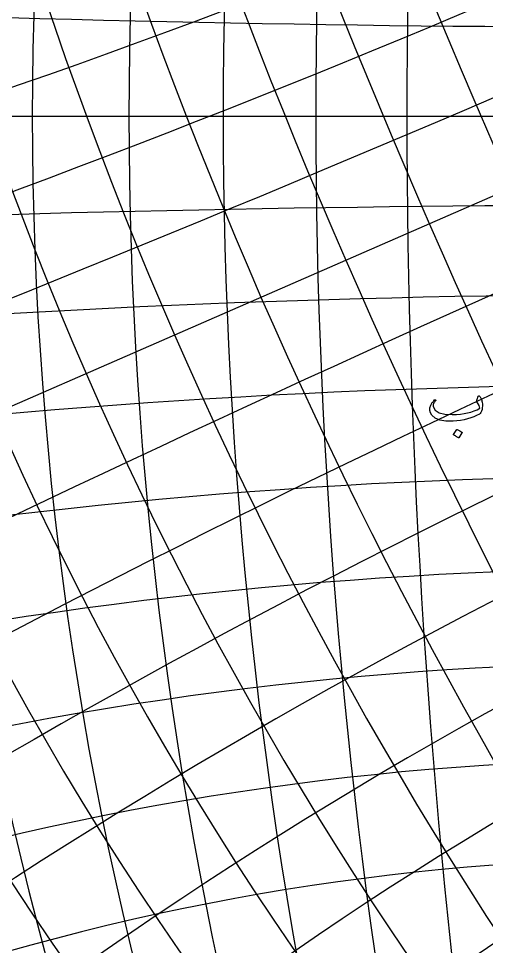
# Model space of a CAD drawing. Header units: millimetres. Extents: x -93 to 93, y -93 to 102.
# Drawn here: x -27.7 to -7.97, y -35.02 to 4.12 of the extents above; entities that cross this region are included whole.
import ezdxf

# ---------------------------------------------------------------- set-up
doc = ezdxf.new("R2010")
doc.units = ezdxf.units.MM
for name, color, linetype in [('CUT_OUTER', 1, 'Continuous'), ('ENGRAVE', 7, 'Continuous'), ('ENGRAVE_FINE', 8, 'Continuous'), ('TEXT', 5, 'Continuous')]:
    doc.layers.add(name, color=color, linetype=linetype)

msp = doc.modelspace()

# ---------------------------------------------------------------- linework, layer by layer
at = {"layer": 'CUT_OUTER'}
msp.add_arc((0.0002, -0.0002), 92.4998, 179.916824, 0.000097, dxfattribs=at)
at = {"layer": 'ENGRAVE'}
for points in [[(-78.8401, -34.4171), (78.8401, 34.4171)], [(-86.025, 0), (86.025, 0)], [(-86.025, 0), (86.025, 0)]]:
    msp.add_lwpolyline(points, dxfattribs=at)
for radius in [92.5, 90.2338, 86.025, 86.025]:
    msp.add_circle((0, 0), radius, dxfattribs=at)
for centre, radius, start, end in [((15.1685, 0), 87.3521, 100, 260), ((31.3105, 0), 91.5459, 110, 250), ((49.6666, 0), 99.3331, 120, 240), ((72.1835, 0), 112.2977, 130, 230), ((102.5206, 0), 133.8311, 140, 220), ((148.9997, 0), 172.05, 150, 210), ((236.3517, 0), 251.5203, 160, 200), ((0, -495.3982), 487.872, 80, 100), ((0, -251.5203), 236.3517, 70, 110), ((0, -172.05), 148.9997, 60, 120), ((0, -133.8311), 102.5206, 50, 130)]:
    msp.add_arc(centre, radius, start, end, dxfattribs=at)
at = {"layer": 'ENGRAVE_FINE'}
msp.add_lwpolyline([(-78.8401, -34.4171), (78.8401, 34.4171)], dxfattribs=at)
for centre, radius, start, end in [((7.5262, 0), 86.3536, 95, 265), ((23.0503, 0), 89.0596, 105, 255), ((40.1141, 0), 94.9181, 115, 245), ((60.2354, 0), 105.0171, 125, 235), ((86.025, 0), 121.6577, 135, 225), ((122.8564, 0), 149.98, 145, 215), ((184.4812, 0), 203.5525, 155, 205), ((321.0497, 0), 332.3751, 165, 195), ((-6.8976, -3.0111), 86.3536, 298.583333, 108.583334), ((-13.9016, -6.0687), 87.3521, 303.583333, 103.583333), ((-21.1251, -9.222), 89.0596, 308.583333, 98.583333), ((6.8976, 3.0111), 86.3536, 118.583333, 288.583334), ((13.9016, 6.0687), 87.3521, 123.583333, 283.583333), ((21.1251, 9.222), 89.0596, 128.583333, 278.583333), ((28.6955, 12.5268), 91.5459, 133.583333, 273.583333), ((36.7638, 16.049), 94.9181, 138.583333, 268.583333), ((45.5184, 19.8707), 99.3331, 143.583333, 263.583333), ((55.2044, 24.0991), 105.0171, 148.583333, 258.583333), ((66.1547, 28.8794), 112.2977, 153.583333, 253.583333), ((78.8401, 34.4171), 121.6577, 158.583333, 248.583333), ((93.958, 41.0167), 133.8311, 163.583333, 243.583333), ((112.5954, 49.1527), 149.98, 168.583333, 238.583333), ((136.5551, 59.6122), 172.05, 173.583333, 233.583333), ((169.0732, 73.8077), 203.5525, 178.583333, 228.583333), ((-28.6955, -12.5268), 91.5459, 313.583333, 93.583333), ((216.6114, 94.5602), 251.5203, 183.583333, 223.583333), ((294.2353, 128.4463), 332.3751, 188.583333, 218.583333), ((447.1245, 195.189), 495.3982, 193.583333, 213.583333), ((901.1467, 393.3892), 987.0262, 198.5833333, 208.5833333), ((-901.1467, -393.3892), 987.0262, 18.5833333, 28.5833333), ((-447.1245, -195.189), 495.3982, 13.583333, 33.583333), ((-294.2353, -128.4463), 332.3751, 8.583333, 38.583333), ((-216.6114, -94.5602), 251.5203, 3.583333, 43.583333), ((-169.0732, -73.8077), 203.5525, 358.583333, 48.583333), ((-136.5551, -59.6122), 172.05, 353.583333, 53.583333), ((-112.5954, -49.1527), 149.98, 348.583333, 58.583333), ((-93.958, -41.0167), 133.8311, 343.583333, 63.583333), ((-78.8401, -34.4171), 121.6577, 338.583333, 68.583333), ((-66.1547, -28.8794), 112.2977, 333.583333, 73.583333), ((-55.2044, -24.0991), 105.0171, 328.583333, 78.583333), ((-45.5184, -19.8707), 99.3331, 323.583333, 83.583333), ((-36.7638, -16.049), 94.9181, 318.583333, 88.583333), ((-81.4378, 186.5516), 184.4812, 268.583333, 318.583333), ((-100.6288, 230.5131), 236.3517, 273.583333, 313.583333), ((-132.9774, 304.6148), 321.0497, 278.583333, 308.583333), ((-198.2001, 454.0221), 487.872, 283.583333, 303.583333), ((-394.8919, 904.5889), 983.2702, 288.5833333, 298.5833333), ((394.8919, -904.5889), 983.2702, 108.5833333, 118.5833333), ((198.2001, -454.0221), 487.872, 103.583333, 123.583333), ((132.9774, -304.6148), 321.0497, 98.583333, 128.583333), ((0, 987.0262), 983.2702, 265, 275), ((100.6288, -230.5131), 236.3517, 93.583333, 133.583333), ((81.4378, -186.5516), 184.4812, 88.583333, 138.583333), ((0, -987.0262), 983.2702, 85, 95), ((68.8342, -157.6802), 148.9997, 83.583333, 143.583333), ((0, -332.3751), 321.0497, 75, 105), ((60.0044, -137.4536), 122.8564, 78.583333, 148.583333), ((0, -203.5525), 184.4812, 65, 115), ((53.5435, -122.6535), 102.5206, 73.583333, 153.583333), ((48.6731, -111.4968), 86.025, 68.583333, 158.583333), ((0, -149.98), 122.8564, 55, 125), ((44.9283, -102.9185), 72.1835, 63.583333, 163.583333)]:
    msp.add_arc(centre, radius, start, end, dxfattribs=at)
at = {"layer": 'TEXT'}
for points in [[(-8.2543, -11.8131), (-8.2356, -11.8365), (-8.2186, -11.8623), (-8.203, -11.8906), (-8.1891, -11.9213), (-8.1767, -11.9543), (-8.1658, -11.9893), (-8.1566, -12.0264), (-8.1488, -12.0656), (-8.1388, -12.1444), (-8.1363, -12.2224), (-8.1415, -12.2998), (-8.1544, -12.3764), (-8.1738, -12.4447), (-8.1988, -12.4999), (-8.2293, -12.5419), (-8.2654, -12.5707), (-8.3799, -12.6312), (-8.5013, -12.6851), (-8.6296, -12.7325), (-8.7649, -12.7732), (-8.9071, -12.8071), (-9.0563, -12.8336), (-9.2124, -12.8528), (-9.3754, -12.8648), (-9.681, -12.8617), (-9.9318, -12.819), (-10.1278, -12.7368), (-10.2689, -12.6151), (-10.3269, -12.5198), (-10.3536, -12.4173), (-10.3491, -12.3076), (-10.3133, -12.1905), (-10.3013, -12.1653), (-10.2873, -12.1395), (-10.2714, -12.1132), (-10.2537, -12.0864), (-10.234, -12.0591), (-10.2124, -12.0313), (-10.1889, -12.0029), (-10.1635, -11.974), (-10.155, -11.9659), (-10.1461, -11.9609), (-10.1369, -11.9589), (-10.1274, -11.9602), (-10.121, -11.9626), (-10.1156, -11.9671), (-10.1113, -11.9737), (-10.108, -11.9824), (-10.1064, -11.9905), (-10.1073, -11.9983), (-10.1106, -12.0058), (-10.1163, -12.0129), (-10.1401, -12.0412), (-10.1614, -12.0705), (-10.1803, -12.1008), (-10.1968, -12.1322), (-10.2081, -12.1622), (-10.2141, -12.1912), (-10.215, -12.2191), (-10.2107, -12.246), (-10.1239, -12.4029), (-9.9609, -12.5131), (-9.7216, -12.5764), (-9.4059, -12.5929), (-9.2324, -12.5862), (-9.067, -12.5717), (-8.9098, -12.5494), (-8.7607, -12.5193), (-8.6196, -12.4814), (-8.4863, -12.4357), (-8.3609, -12.3822), (-8.2432, -12.3209), (-8.2546, -12.2637), (-8.2806, -12.2002), (-8.3212, -12.1305), (-8.3764, -12.0545), (-8.3781, -12.0472), (-8.3778, -12.0337), (-8.3753, -12.0139), (-8.3708, -11.9879), (-8.3696, -11.9853), (-8.3688, -11.9831), (-8.3682, -11.9811), (-8.3681, -11.9796), (-8.359, -11.9442), (-8.3459, -11.9047), (-8.3285, -11.861), (-8.307, -11.8131), (-8.2975, -11.7985), (-8.2855, -11.7937), (-8.2711, -11.7985), (-8.2543, -11.8131)], [(-9.2228, -13.2256), (-9.2193, -13.2221), (-9.2144, -13.22), (-9.2082, -13.2193), (-9.2006, -13.22), (-9.1466, -13.2419), (-9.0958, -13.2686), (-9.0481, -13.3001), (-9.0035, -13.3366), (-8.9992, -13.3421), (-8.9973, -13.3477), (-8.9978, -13.3532), (-9.0008, -13.3588), (-9.1312, -13.5697), (-9.136, -13.5747), (-9.1423, -13.5759), (-9.1499, -13.5733), (-9.1589, -13.5669), (-9.1667, -13.5613), (-9.1791, -13.553), (-9.1959, -13.5419), (-9.2172, -13.528), (-9.2434, -13.5114), (-9.2748, -13.492), (-9.3114, -13.4698), (-9.3532, -13.4448), (-9.3587, -13.4406), (-9.3615, -13.4365), (-9.3615, -13.4323), (-9.3587, -13.4281)]]:
    msp.add_lwpolyline(points, close=True, dxfattribs=at)

doc.saveas('drawing.dxf')
